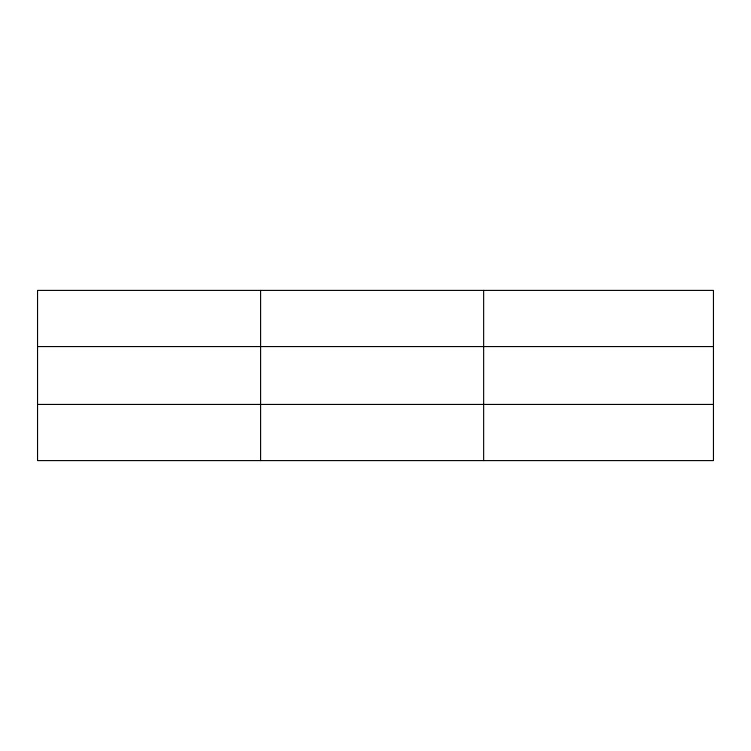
<?xml version="1.0" encoding="UTF-8"?>
<svg xmlns="http://www.w3.org/2000/svg" width="751" height="751" viewBox="0 0 751 751"><rect width="100%" height="100%" fill="white"/><g stroke="black" fill="none" stroke-linecap="round" stroke-linejoin="round"><path stroke-width="1.13" d="M260.597 290.402L260.597 460.598M483.644 290.402L483.644 460.598M713.45 346.568L713.45 290.402L37.55 290.402L37.55 460.598L713.45 460.598L713.45 346.568L37.55 346.568M37.55 404.432L713.45 404.432"/></g></svg>
